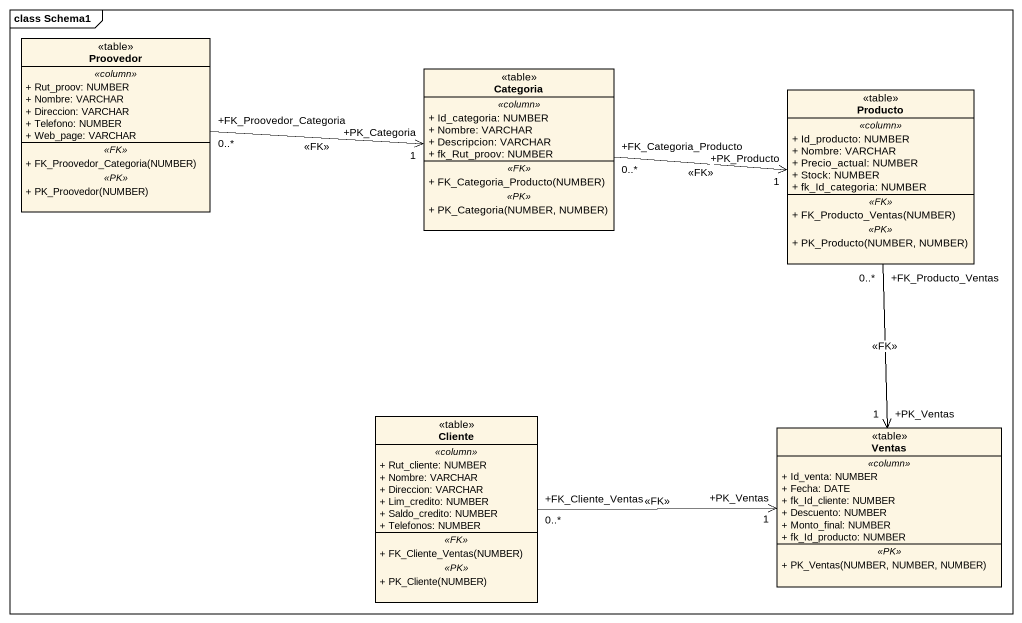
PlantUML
@startuml
mainframe class Schema1
hide circle
hide empty members
skinparam classAttributeIconSize 0
class Proovedor <<table>> {
  .. <<column>> ..
  + Rut_proov: NUMBER
  + Nombre: VARCHAR
  + Direccion: VARCHAR
  + Telefono: NUMBER
  + Web_page: VARCHAR
  .. <<FK>> ..
  + FK_Proovedor_Categoria(NUMBER)
  .. <<PK>> ..
  + PK_Proovedor(NUMBER)
}
class Categoria <<table>> {
  .. <<column>> ..
  + Id_categoria: NUMBER
  + Nombre: VARCHAR
  + Descripcion: VARCHAR
  + fk_Rut_proov: NUMBER
  .. <<FK>> ..
  + FK_Categoria_Producto(NUMBER)
  .. <<PK>> ..
  + PK_Categoria(NUMBER, NUMBER)
}
class Producto <<table>> {
  .. <<column>> ..
  + Id_producto: NUMBER
  + Nombre: VARCHAR
  + Precio_actual: NUMBER
  + Stock: NUMBER
  + fk_Id_categoria: NUMBER
  .. <<FK>> ..
  + FK_Producto_Ventas(NUMBER)
  .. <<PK>> ..
  + PK_Producto(NUMBER, NUMBER)
}
class Cliente <<table>> {
  .. <<column>> ..
  + Rut_cliente: NUMBER
  + Nombre: VARCHAR
  + Direccion: VARCHAR
  + Lim_credito: NUMBER
  + Saldo_credito: NUMBER
  + Telefonos: NUMBER
  .. <<FK>> ..
  + FK_Cliente_Ventas(NUMBER)
  .. <<PK>> ..
  + PK_Cliente(NUMBER)
}
class Ventas <<table>> {
  .. <<column>> ..
  + Id_venta: NUMBER
  + Fecha: DATE
  + fk_Id_cliente: NUMBER
  + Descuento: NUMBER
  + Monto_final: NUMBER
  + fk_Id_producto: NUMBER
  .. <<PK>> ..
  + PK_Ventas(NUMBER, NUMBER, NUMBER)
}
Proovedor "+FK_Proovedor_Categoria\n0..*" -right-> "+PK_Categoria\n1" Categoria : <<FK>>
Categoria "+FK_Categoria_Producto\n0..*" -right-> "+PK_Producto\n1" Producto : <<FK>>
Producto "+FK_Producto_Ventas\n0..*" --> "+PK_Ventas\n1" Ventas : <<FK>>
Cliente "+FK_Cliente_Ventas\n0..*" -right-> "+PK_Ventas\n1" Ventas : <<FK>>
@enduml
